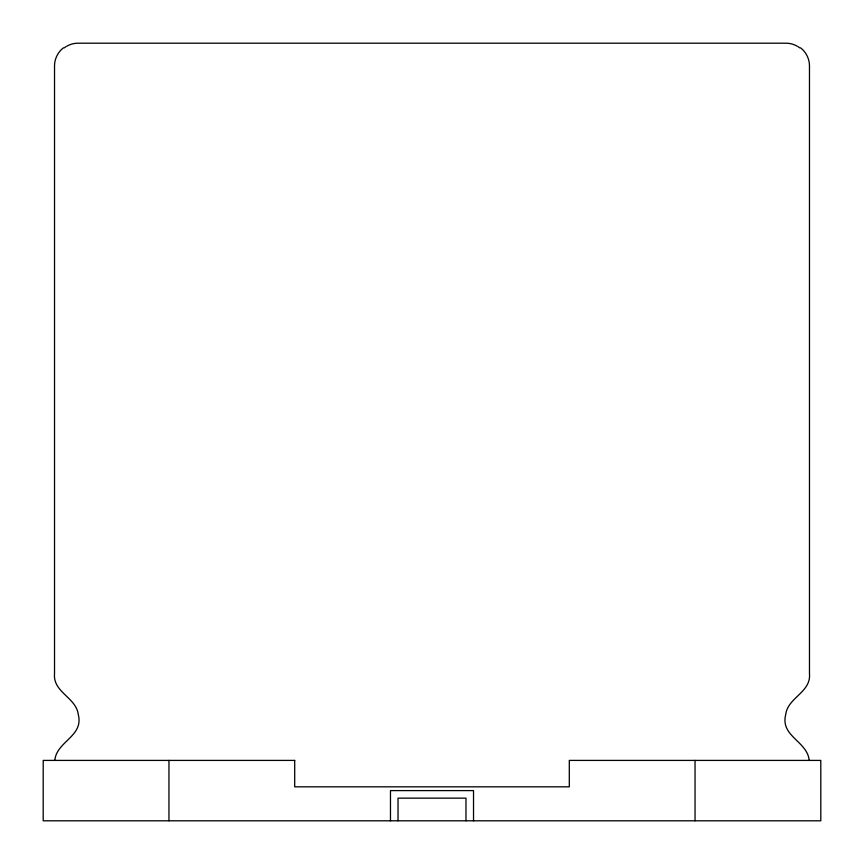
<?xml version="1.0" encoding="UTF-8"?>
<svg xmlns="http://www.w3.org/2000/svg" width="864" height="864" viewBox="0 0 864 864"><rect width="100%" height="100%" fill="white"/><g stroke="black" fill="none" stroke-linecap="round" stroke-linejoin="round"><path stroke-width="1.3" d="M54.886 759.748C57.186 741.096 83.97 736.096 78.257 714.452C76.194 697.421 52.704 692.356 54.529 673.585L54.529 65.848C54.529 58.903 57.877 52.11 63.385 47.876M800.615 47.876C806.123 52.11 809.471 58.903 809.471 65.848L809.471 673.585C811.296 692.356 787.806 697.421 785.743 714.452C780.03 736.096 806.814 741.096 809.114 759.748M695.045 760.406L695.045 820.8M473.526 820.8L473.526 790.603L390.474 790.603L390.474 820.8M465.977 820.8L465.977 798.152L398.023 798.152L398.023 820.8M168.955 760.406L168.955 820.8M797.267 46.235A22.648 22.648 0 0 0 785.948 43.2L78.052 43.2A22.648 22.648 0 0 0 66.733 46.235M798.109 46.742A22.648 22.648 0 0 1 799.729 47.876M64.271 47.876A22.648 22.648 0 0 1 65.891 46.742M294.7 760.406L43.2 760.406L43.2 820.8L820.8 820.8L820.8 760.406L569.3 760.406L569.3 786.823L294.7 786.823L294.7 760.406"/></g></svg>
